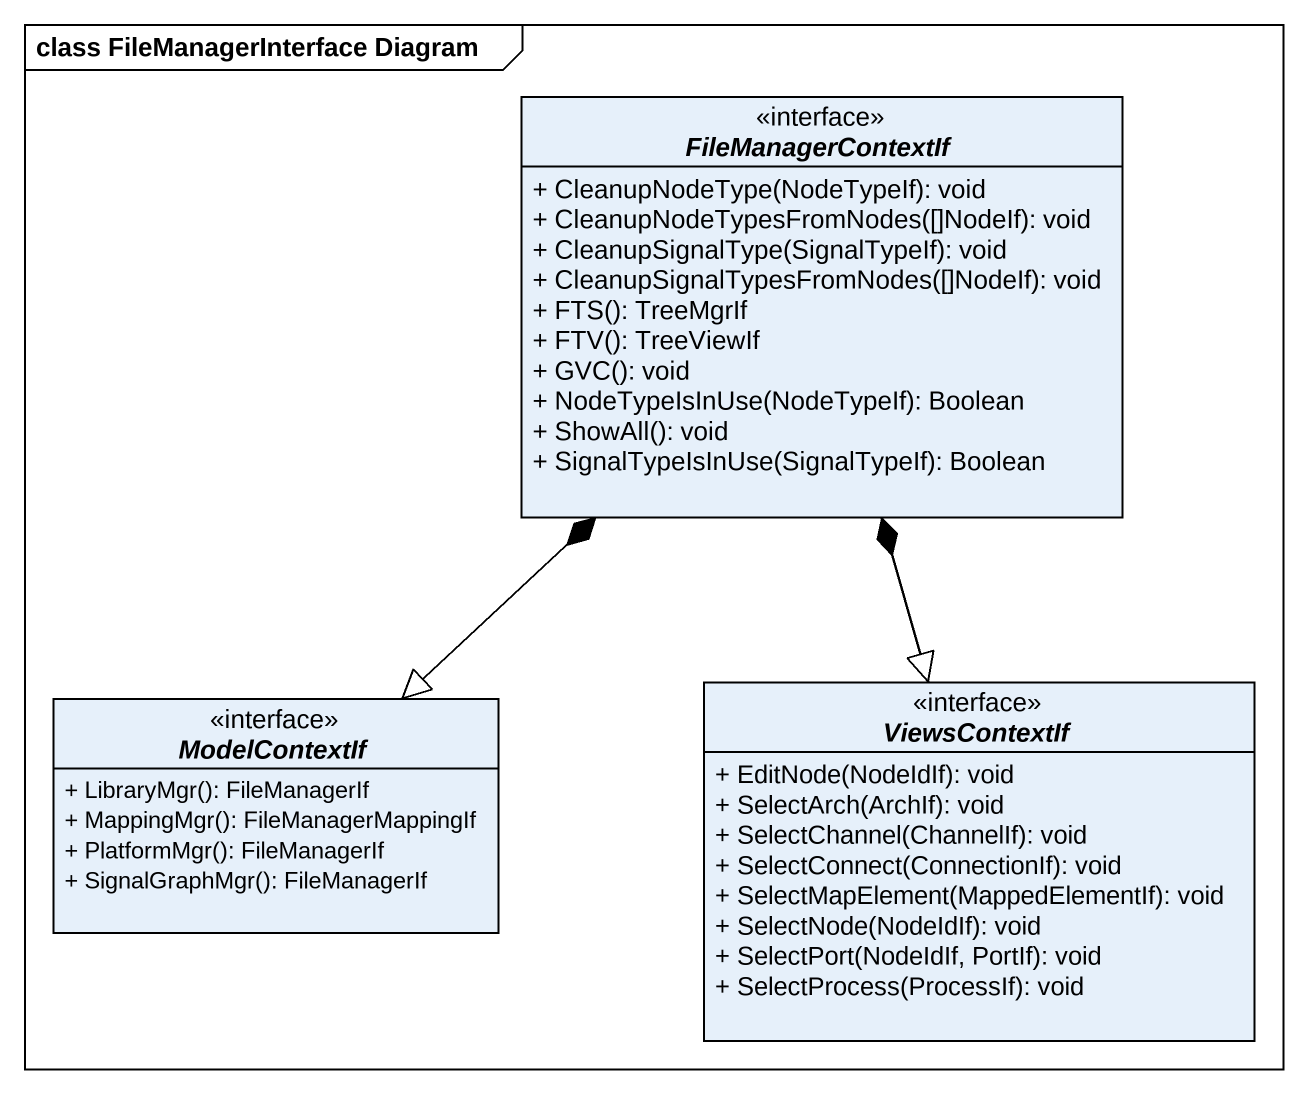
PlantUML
@startuml
mainframe class FileManagerInterface Diagram
hide circle
hide empty members
skinparam classAttributeIconSize 0
interface FileManagerContextIf <<interface>> {
  + CleanupNodeType(NodeTypeIf): void
  + CleanupNodeTypesFromNodes([]NodeIf): void
  + CleanupSignalType(SignalTypeIf): void
  + CleanupSignalTypesFromNodes([]NodeIf): void
  + FTS(): TreeMgrIf
  + FTV(): TreeViewIf
  + GVC(): void
  + NodeTypeIsInUse(NodeTypeIf): Boolean
  + ShowAll(): void
  + SignalTypeIsInUse(SignalTypeIf): Boolean
}
interface ModelContextIf {
  + LibraryMgr(): FileManagerIf
  + MappingMgr(): FileManagerMappingIf
  + PlatformMgr(): FileManagerIf
  + SignalGraphMgr(): FileManagerIf
}
interface ViewsContextIf {
  + EditNode(NodeIdIf): void
  + SelectArch(ArchIf): void
  + SelectChannel(ChannelIf): void
  + SelectConnect(ConnectionIf): void
  + SelectMapElement(MappedElementIf): void
  + SelectNode(NodeIdIf): void
  + SelectPort(NodeIdIf, PortIf): void
  + SelectProcess(ProcessIf): void
}
FileManagerContextIf --|> ModelContextIf
FileManagerContextIf --|> ViewsContextIf
ModelContextIf -up-* FileManagerContextIf
ViewsContextIf -up-* FileManagerContextIf
@enduml
